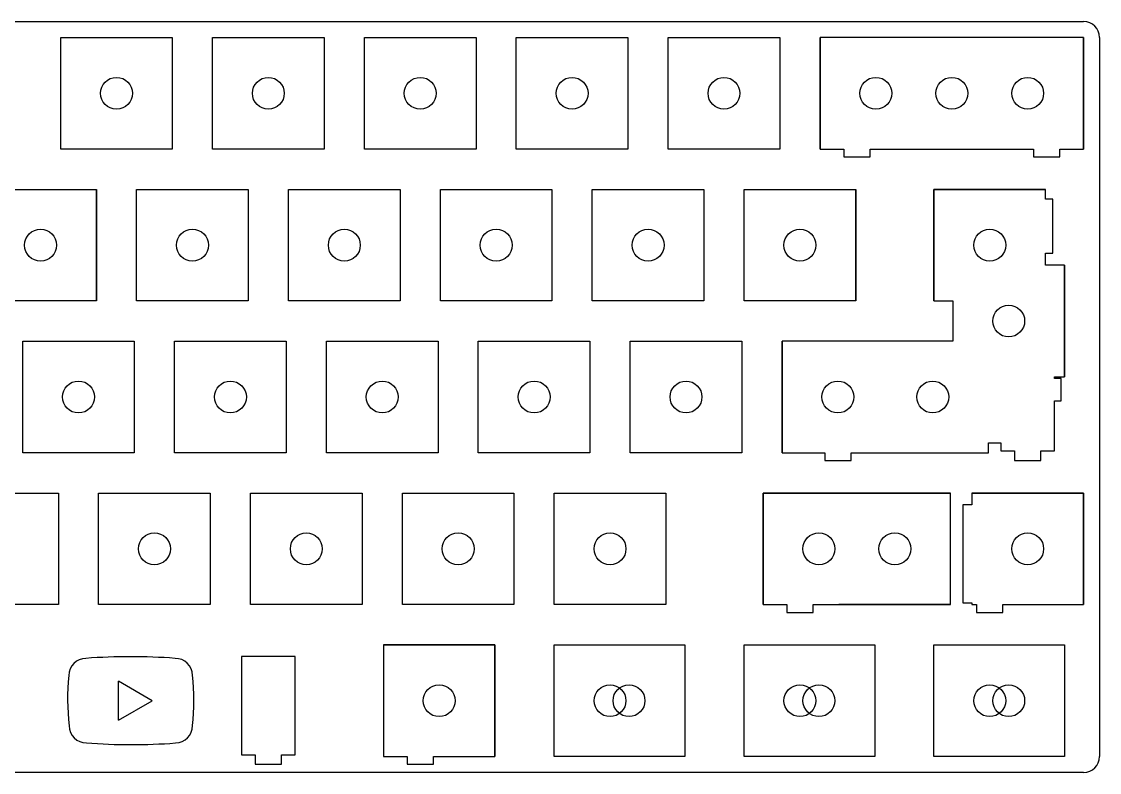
# Model space of a CAD drawing. Extents: x 0 to 295, y 0 to 113.
# Drawn here: x 159.5 to 294.7, y 10 to 104.2 of the extents above; entities that cross this region are included whole.
import ezdxf

# ---------------------------------------------------------------- set-up
doc = ezdxf.new("R2010")
doc.units = 0
doc.header["$MEASUREMENT"] = 0

msp = doc.modelspace()

# ---------------------------------------------------------------- linework, layer by layer
at = {"linetype": 'Continuous'}
for p, q in [((12.05, 104.25), (292.75, 104.25)), ((294.75, 102.25), (294.75, 12.05)), ((171.71, 16.61), (171.71, 21.49)), ((175.93, 19.05), (171.71, 21.49)), ((171.71, 16.61), (175.93, 19.05)), ((292.75, 10.05), (12.05, 10.05))]:
    msp.add_line(p, q, dxfattribs=at)
at = {"color": 0}
for p, q in [((164.45, 102.25), (178.45, 102.25)), ((164.45, 88.25), (164.45, 102.25)), ((164.45, 102.25), (178.45, 102.25)), ((164.45, 88.25), (164.45, 102.25)), ((178.45, 102.25), (178.45, 88.25)), ((178.45, 102.25), (178.45, 88.25)), ((183.5, 102.25), (197.5, 102.25)), ((183.5, 88.25), (183.5, 102.25)), ((183.5, 102.25), (197.5, 102.25)), ((183.5, 88.25), (183.5, 102.25)), ((197.5, 102.25), (197.5, 88.25)), ((197.5, 102.25), (197.5, 88.25)), ((202.55, 102.25), (216.55, 102.25)), ((202.55, 88.25), (202.55, 102.25)), ((202.55, 102.25), (216.55, 102.25)), ((202.55, 88.25), (202.55, 102.25)), ((216.55, 102.25), (216.55, 88.25)), ((216.55, 102.25), (216.55, 88.25)), ((221.6, 102.25), (235.6, 102.25)), ((221.6, 88.25), (221.6, 102.25)), ((221.6, 102.25), (235.6, 102.25)), ((221.6, 88.25), (221.6, 102.25)), ((235.6, 102.25), (235.6, 88.25)), ((235.6, 102.25), (235.6, 88.25)), ((240.65, 102.25), (254.65, 102.25)), ((240.65, 88.25), (240.65, 102.25)), ((240.65, 102.25), (254.65, 102.25)), ((240.65, 88.25), (240.65, 102.25)), ((254.65, 102.25), (254.65, 88.25)), ((254.65, 102.25), (254.65, 88.25)), ((259.7, 102.25), (259.7, 88.25)), ((292.75, 102.25), (259.7, 102.25)), ((259.7, 88.25), (259.7, 102.25)), ((292.75, 88.25), (292.75, 102.25)), ((292.75, 102.25), (292.75, 88.25)), ((292.75, 102.25), (292.75, 88.25)), ((178.45, 88.25), (164.45, 88.25)), ((178.45, 88.25), (164.45, 88.25)), ((197.5, 88.25), (183.5, 88.25)), ((197.5, 88.25), (183.5, 88.25)), ((216.55, 88.25), (202.55, 88.25)), ((216.55, 88.25), (202.55, 88.25)), ((235.6, 88.25), (221.6, 88.25)), ((235.6, 88.25), (221.6, 88.25)), ((254.65, 88.25), (240.65, 88.25)), ((254.65, 88.25), (240.65, 88.25)), ((259.7, 88.25), (262.67, 88.25)), ((262.67, 88.25), (262.67, 87.28)), ((265.97, 87.28), (265.97, 88.25)), ((265.97, 88.25), (286.48, 88.25)), ((286.48, 88.25), (286.48, 87.28)), ((289.77, 87.28), (289.77, 88.25)), ((289.77, 88.25), (292.75, 88.25)), ((262.67, 87.28), (265.97, 87.28)), ((286.48, 87.28), (289.77, 87.28)), ((154.93, 83.2), (168.92, 83.2)), ((154.93, 83.2), (168.93, 83.2)), ((168.92, 83.2), (168.92, 69.2)), ((168.93, 83.2), (168.93, 69.2)), ((173.98, 83.2), (187.97, 83.2)), ((173.98, 69.2), (173.98, 83.2)), ((173.98, 83.2), (187.98, 83.2)), ((173.98, 69.2), (173.98, 83.2)), ((187.97, 83.2), (187.97, 69.2)), ((187.98, 83.2), (187.98, 69.2)), ((193.03, 83.2), (207.02, 83.2)), ((193.03, 69.2), (193.03, 83.2)), ((193.03, 83.2), (207.03, 83.2)), ((193.03, 69.2), (193.03, 83.2)), ((207.02, 83.2), (207.02, 69.2)), ((207.03, 83.2), (207.03, 69.2)), ((212.08, 83.2), (226.07, 83.2)), ((212.08, 69.2), (212.08, 83.2)), ((212.08, 83.2), (226.08, 83.2)), ((212.08, 69.2), (212.08, 83.2)), ((226.07, 83.2), (226.07, 69.2)), ((226.08, 83.2), (226.08, 69.2)), ((231.13, 83.2), (245.12, 83.2)), ((231.13, 69.2), (231.13, 83.2)), ((231.13, 83.2), (245.13, 83.2)), ((231.13, 69.2), (231.13, 83.2)), ((245.12, 83.2), (245.12, 69.2)), ((245.13, 83.2), (245.13, 69.2)), ((250.18, 83.2), (264.17, 83.2)), ((250.18, 69.2), (250.18, 83.2)), ((250.18, 83.2), (264.18, 83.2)), ((250.18, 69.2), (250.18, 83.2)), ((264.17, 83.2), (264.17, 69.2)), ((264.18, 83.2), (264.18, 69.2)), ((273.99, 83.2), (273.99, 69.2)), ((287.99, 83.2), (273.99, 83.2)), ((273.99, 83.2), (287.99, 83.2)), ((273.99, 69.2), (273.99, 83.2)), ((287.99, 81.95), (287.99, 83.2)), ((288.9, 81.95), (287.99, 81.95)), ((288.9, 75.2), (288.9, 81.95)), ((287.99, 73.67), (287.99, 75.2)), ((287.99, 75.2), (288.9, 75.2)), ((290.37, 73.67), (287.99, 73.67)), ((290.37, 59.68), (290.37, 73.67)), ((290.37, 73.67), (290.37, 59.68)), ((168.92, 69.2), (154.93, 69.2)), ((168.93, 69.2), (154.93, 69.2)), ((187.97, 69.2), (173.98, 69.2)), ((187.98, 69.2), (173.98, 69.2)), ((207.02, 69.2), (193.03, 69.2)), ((207.03, 69.2), (193.03, 69.2)), ((226.07, 69.2), (212.08, 69.2)), ((226.08, 69.2), (212.08, 69.2)), ((245.12, 69.2), (231.13, 69.2)), ((245.13, 69.2), (231.13, 69.2)), ((264.17, 69.2), (250.18, 69.2)), ((264.18, 69.2), (250.18, 69.2)), ((273.99, 69.2), (276.37, 69.2)), ((276.37, 69.2), (276.37, 64.15)), ((159.69, 64.15), (173.69, 64.15)), ((159.69, 50.15), (159.69, 64.15)), ((159.69, 64.15), (173.69, 64.15)), ((159.69, 50.15), (159.69, 64.15)), ((173.69, 64.15), (173.69, 50.15)), ((173.69, 64.15), (173.69, 50.15)), ((178.74, 64.15), (192.74, 64.15)), ((178.74, 50.15), (178.74, 64.15)), ((178.74, 64.15), (192.74, 64.15)), ((178.74, 50.15), (178.74, 64.15)), ((192.74, 64.15), (192.74, 50.15)), ((192.74, 64.15), (192.74, 50.15)), ((197.79, 64.15), (211.79, 64.15)), ((197.79, 50.15), (197.79, 64.15)), ((197.79, 64.15), (211.79, 64.15)), ((197.79, 50.15), (197.79, 64.15)), ((211.79, 64.15), (211.79, 50.15)), ((211.79, 64.15), (211.79, 50.15)), ((216.84, 64.15), (230.84, 64.15)), ((216.84, 50.15), (216.84, 64.15)), ((216.84, 64.15), (230.84, 64.15)), ((216.84, 50.15), (216.84, 64.15)), ((230.84, 64.15), (230.84, 50.15)), ((230.84, 64.15), (230.84, 50.15)), ((235.89, 64.15), (249.89, 64.15)), ((235.89, 50.15), (235.89, 64.15)), ((235.89, 64.15), (249.89, 64.15)), ((235.89, 50.15), (235.89, 64.15)), ((249.89, 64.15), (249.89, 50.15)), ((249.89, 64.15), (249.89, 50.15)), ((276.37, 64.15), (254.94, 64.15)), ((254.94, 64.15), (254.94, 50.15)), ((254.94, 50.15), (254.94, 64.15)), ((289.12, 59.45), (289.12, 59.68)), ((289.12, 59.68), (290.37, 59.68)), ((289.94, 59.45), (289.12, 59.45)), ((289.94, 56.65), (289.94, 59.45)), ((289.12, 50.38), (289.12, 56.65)), ((289.12, 56.65), (289.94, 56.65)), ((280.84, 50.15), (280.84, 51.4)), ((280.84, 51.4), (282.37, 51.4)), ((282.37, 51.4), (282.37, 50.38)), ((173.69, 50.15), (159.69, 50.15)), ((173.69, 50.15), (159.69, 50.15)), ((192.74, 50.15), (178.74, 50.15)), ((192.74, 50.15), (178.74, 50.15)), ((211.79, 50.15), (197.79, 50.15)), ((211.79, 50.15), (197.79, 50.15)), ((230.84, 50.15), (216.84, 50.15)), ((230.84, 50.15), (216.84, 50.15)), ((249.89, 50.15), (235.89, 50.15)), ((249.89, 50.15), (235.89, 50.15)), ((254.94, 50.15), (260.29, 50.15)), ((260.29, 50.15), (260.29, 49.18)), ((263.59, 49.18), (263.59, 50.15)), ((263.59, 50.15), (280.84, 50.15)), ((282.37, 50.38), (284.09, 50.38)), ((284.09, 50.38), (284.09, 49.18)), ((287.39, 49.18), (287.39, 50.38)), ((287.39, 50.38), (289.12, 50.38)), ((260.29, 49.18), (263.59, 49.18)), ((284.09, 49.18), (287.39, 49.18)), ((150.16, 45.1), (164.16, 45.1)), ((150.16, 45.1), (164.16, 45.1)), ((164.16, 45.1), (164.16, 31.1)), ((164.16, 45.1), (164.16, 31.1)), ((169.21, 45.1), (183.21, 45.1)), ((169.21, 31.1), (169.21, 45.1)), ((169.21, 45.1), (183.21, 45.1)), ((169.21, 31.1), (169.21, 45.1)), ((183.21, 45.1), (183.21, 31.1)), ((183.21, 45.1), (183.21, 31.1)), ((188.26, 45.1), (202.26, 45.1)), ((188.26, 31.1), (188.26, 45.1)), ((188.26, 45.1), (202.26, 45.1)), ((188.26, 31.1), (188.26, 45.1)), ((202.26, 45.1), (202.26, 31.1)), ((202.26, 45.1), (202.26, 31.1)), ((207.31, 45.1), (221.31, 45.1)), ((207.31, 31.1), (207.31, 45.1)), ((207.31, 45.1), (221.31, 45.1)), ((207.31, 31.1), (207.31, 45.1)), ((221.31, 45.1), (221.31, 31.1)), ((221.31, 45.1), (221.31, 31.1)), ((226.36, 45.1), (240.36, 45.1)), ((226.36, 31.1), (226.36, 45.1)), ((226.36, 45.1), (240.36, 45.1)), ((226.36, 31.1), (226.36, 45.1)), ((240.36, 45.1), (240.36, 31.1)), ((240.36, 45.1), (240.36, 31.1)), ((252.56, 45.1), (252.56, 31.1)), ((276.08, 45.1), (252.56, 45.1)), ((252.56, 45.1), (266.56, 45.1)), ((252.56, 31.1), (252.56, 45.1)), ((262.08, 45.1), (276.08, 45.1)), ((276.08, 40.4), (276.08, 45.1)), ((292.75, 45.1), (278.75, 45.1)), ((278.75, 45.1), (278.75, 43.63)), ((278.75, 45.1), (292.75, 45.1)), ((292.75, 31.1), (292.75, 45.1)), ((292.75, 45.1), (292.75, 31.1)), ((278.75, 43.63), (277.61, 43.63)), ((277.61, 43.63), (277.61, 40.4)), ((276.08, 31.1), (276.08, 40.4)), ((277.61, 40.4), (277.61, 31.33)), ((164.16, 31.1), (150.16, 31.1)), ((164.16, 31.1), (150.16, 31.1)), ((183.21, 31.1), (169.21, 31.1)), ((183.21, 31.1), (169.21, 31.1)), ((202.26, 31.1), (188.26, 31.1)), ((202.26, 31.1), (188.26, 31.1)), ((221.31, 31.1), (207.31, 31.1)), ((221.31, 31.1), (207.31, 31.1)), ((240.36, 31.1), (226.36, 31.1)), ((240.36, 31.1), (226.36, 31.1)), ((252.56, 31.1), (255.53, 31.1)), ((255.53, 31.1), (255.53, 30.13)), ((258.83, 30.13), (258.83, 31.1)), ((258.83, 31.1), (276.08, 31.1)), ((276.08, 31.1), (262.08, 31.1)), ((277.61, 31.33), (278.75, 31.33)), ((278.75, 31.33), (278.75, 31.1)), ((278.75, 31.1), (279.33, 31.1)), ((279.33, 31.1), (279.33, 30.13)), ((282.63, 30.13), (282.63, 31.1)), ((282.63, 31.1), (292.75, 31.1)), ((255.53, 30.13), (258.83, 30.13)), ((279.33, 30.13), (282.63, 30.13)), ((218.93, 26.05), (204.93, 26.05)), ((204.93, 26.05), (204.93, 16.75)), ((204.93, 26.05), (218.93, 26.05)), ((218.93, 12.05), (218.93, 26.05)), ((218.93, 26.05), (218.93, 12.05)), ((226.36, 26.05), (242.74, 26.05)), ((226.36, 12.05), (226.36, 26.05)), ((226.36, 26.05), (240.36, 26.05)), ((226.36, 12.05), (226.36, 26.05)), ((228.74, 26.05), (242.74, 26.05)), ((242.74, 26.05), (242.74, 12.05)), ((242.74, 26.05), (242.74, 12.05)), ((250.18, 26.05), (266.56, 26.05)), ((250.18, 12.05), (250.18, 26.05)), ((250.18, 26.05), (264.18, 26.05)), ((250.18, 12.05), (250.18, 26.05)), ((252.56, 26.05), (266.56, 26.05)), ((266.56, 26.05), (266.56, 12.05)), ((266.56, 26.05), (266.56, 12.05)), ((273.99, 26.05), (290.37, 26.05)), ((273.99, 12.05), (273.99, 26.05)), ((273.99, 26.05), (287.99, 26.05)), ((273.99, 12.05), (273.99, 26.05)), ((276.37, 26.05), (290.37, 26.05)), ((290.37, 26.05), (290.37, 12.05)), ((290.37, 26.05), (290.37, 12.05)), ((193.87, 24.58), (187.12, 24.58)), ((187.12, 24.58), (187.12, 16.75)), ((193.87, 16.75), (193.87, 24.58)), ((187.12, 16.75), (187.12, 12.28)), ((193.87, 12.28), (193.87, 16.75)), ((204.93, 16.75), (204.93, 12.05)), ((187.12, 12.28), (188.84, 12.28)), ((188.84, 12.28), (188.84, 11.08)), ((192.14, 11.08), (192.14, 12.28)), ((192.14, 12.28), (193.87, 12.28)), ((188.84, 11.08), (192.14, 11.08)), ((204.93, 12.05), (207.9, 12.05)), ((207.9, 12.05), (207.9, 11.08)), ((207.9, 11.08), (211.2, 11.08)), ((211.2, 11.08), (211.2, 12.05)), ((211.2, 12.05), (218.93, 12.05)), ((242.74, 12.05), (226.36, 12.05)), ((240.36, 12.05), (226.36, 12.05)), ((242.74, 12.05), (228.74, 12.05)), ((266.56, 12.05), (250.18, 12.05)), ((264.18, 12.05), (250.18, 12.05)), ((266.56, 12.05), (252.56, 12.05)), ((290.37, 12.05), (273.99, 12.05)), ((287.99, 12.05), (273.99, 12.05)), ((290.37, 12.05), (276.37, 12.05))]:
    msp.add_line(p, q, dxfattribs=at)
at = {"linetype": 'Continuous'}
for centre in [(171.45, 95.25), (190.5, 95.25), (209.55, 95.25), (228.6, 95.25), (247.65, 95.25), (266.7, 95.25), (276.23, 95.25), (285.75, 95.25), (161.93, 76.2), (180.98, 76.2), (200.03, 76.2), (219.08, 76.2), (238.13, 76.2), (257.18, 76.2), (280.99, 76.2), (283.37, 66.68), (166.69, 57.15), (185.74, 57.15), (204.79, 57.15), (223.84, 57.15), (242.89, 57.15), (261.94, 57.15), (273.84, 57.15), (176.21, 38.1), (195.26, 38.1), (214.31, 38.1), (233.36, 38.1), (259.56, 38.1), (269.08, 38.1), (285.75, 38.1), (211.93, 19.05), (233.36, 19.05), (235.74, 19.05), (257.18, 19.05), (259.56, 19.05), (280.99, 19.05), (283.37, 19.05)]:
    msp.add_circle(centre, 2, dxfattribs=at)
for centre, radius, start, end in [((292.75, 102.25), 2, 0, 90), ((167.62, 22.21), 2.15, 90, 180), ((173.23, -50.26), 74.83, 85.7212, 94.2943), ((178.83, 22.21), 2.15, 0.5538, 90.5538), ((192.44, 19.29), 27.12, 173.8077, 187.1799), ((154.04, 19.05), 27.12, 353.3738, 6.7461), ((167.68, 15.9), 2.15, 179.9736, 269.9736), ((178.84, 15.9), 2.15, 270.5802, 0.5802), ((173.31, 88.37), 74.83, 265.6793, 274.2523), ((292.75, 12.05), 2, 270, 0)]:
    msp.add_arc(centre, radius, start, end, dxfattribs=at)

doc.saveas('drawing.dxf')
